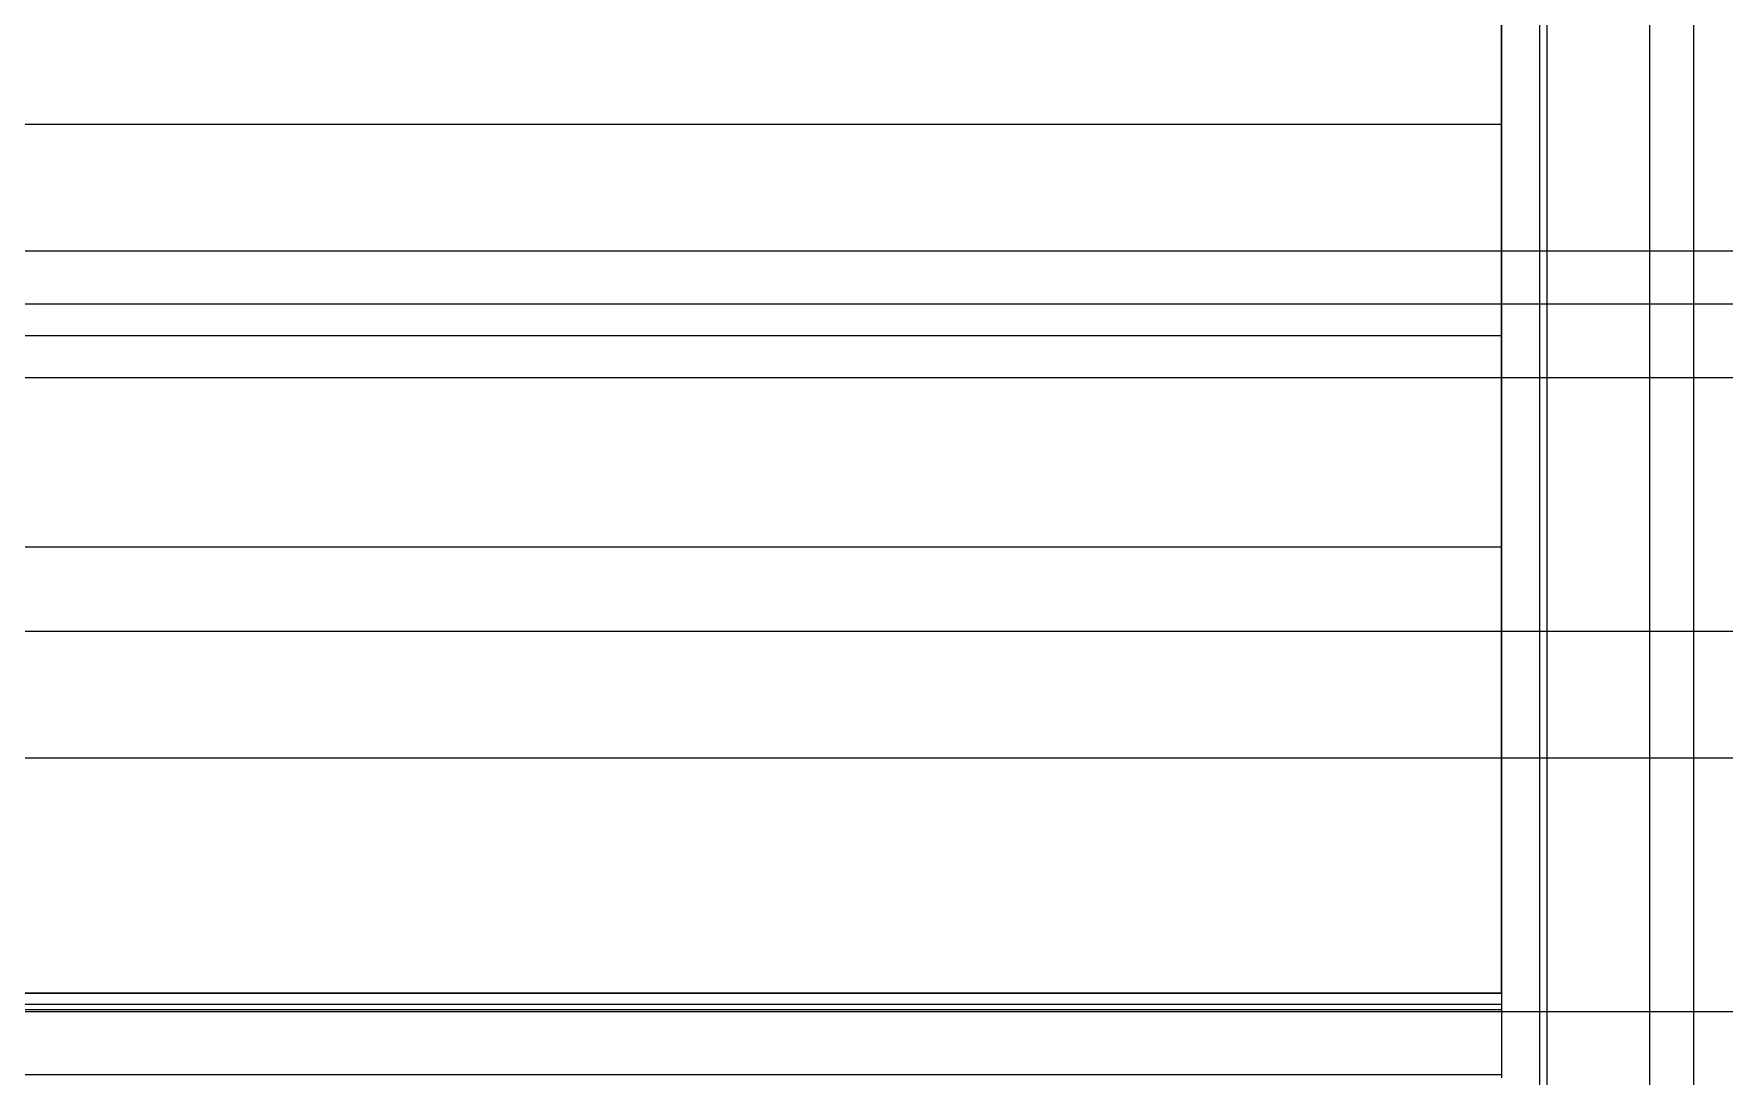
# Model space of a CAD drawing. Header units: inches. Extents: x 37.8 to 126.9, y 5.9 to 51.9.
# Drawn here: x 110.37 to 111.37, y 28.343 to 28.96 of the extents above; entities that cross this region are included whole.
import ezdxf

# ---------------------------------------------------------------- set-up
doc = ezdxf.new("R2010")
doc.units = ezdxf.units.IN
doc.header["$MEASUREMENT"] = 0
doc.layers.add('LAYER1', color=8, linetype='Continuous', lineweight=9)
doc.layers.add('TEXT.', color=7, linetype='Continuous')

msp = doc.modelspace()

# ---------------------------------------------------------------- hatches: boundary and pattern name
at = {"true_color": 0x9898cc}
h = msp.add_hatch(dxfattribs=at)
h.set_pattern_fill('ANSI31', color=253, angle=135)
h.set_pattern_definition([(180, (290.93332, 353.28142), (-1e-17, -0.125), [])])
h.paths.add_polyline_path([(111.23803, 29.14228), (109.95803, 29.14228), (109.95803, 28.44228), (111.23803, 28.44228)])
at = {"layer": 'LAYER1', "true_color": 0xc2b093}
h = msp.add_hatch(dxfattribs=at)
h.set_pattern_fill('ANSI32', color=253, scale=0.6, angle=135)
h.set_pattern_definition([(180, (290.93332, 359.28142), (-1e-17, -0.225), []), (180, (290.85832, 359.35642), (-1e-17, -0.225), [])])
h.paths.add_polyline_path([(106.05653, 37.34228), (106.05653, 37.54228), (106.05653, 37.59228), (106.05653, 37.99228), (106.05653, 38.04228), (106.05653, 38.44228), (106.05653, 38.49228), (106.05653, 38.84228), (107.05653, 38.84228), (107.05653, 38.49228), (107.05653, 38.44228), (107.05653, 38.04228), (107.05653, 37.99228), (107.05653, 37.59228), (107.05653, 37.54228), (107.05653, 37.34228)], flags=16)
h.paths.add_polyline_path([(107.99803, 37.34228), (107.99803, 37.54228), (107.99803, 37.59228), (107.99803, 37.99228), (107.99803, 38.04228), (107.99803, 38.44228), (107.99803, 38.49228), (107.99803, 38.84228), (108.99803, 38.84228), (108.99803, 38.49228), (108.99803, 38.44228), (108.99803, 38.04228), (108.99803, 37.99228), (108.99803, 37.59228), (108.99803, 37.54228), (108.99803, 37.34228)], flags=16)
h.paths.add_polyline_path([(116.59064, 26.14228), (116.59064, 26.94228), (117.19803, 26.94228), (117.19803, 26.14228)])
h.paths.add_polyline_path([(117.39803, 37.34228), (109.19803, 37.34228), (109.19803, 40.69228), (109.19803, 40.99228), (104.09803, 40.99228), (104.09803, 37.34228), (102.15807, 37.34228), (102.15807, 20.54228), (107.51799, 20.54228), (107.51799, 22.74228), (108.71799, 22.74228), (108.71799, 20.54228), (108.91799, 20.54228), (108.91799, 22.74228), (112.11799, 22.74228), (112.11799, 20.54228), (117.39803, 20.54228)])

# ---------------------------------------------------------------- linework, layer by layer
for p, q in [((111.23803, 28.39228), (111.23803, 29.94228)), ((111.23803, 28.39228), (111.23803, 29.94228)), ((111.26053, 28.99228), (111.26053, 28.59228)), ((111.26484, 28.99228), (111.26484, 28.59228)), ((111.32553, 28.99228), (111.32553, 28.59228)), ((111.35153, 28.99228), (111.35153, 28.59228)), ((111.26053, 28.59228), (111.26053, 28.54228)), ((111.26484, 28.59228), (111.26484, 28.54228)), ((111.32553, 28.59228), (111.32553, 28.54228)), ((111.35153, 28.59228), (111.35153, 28.54228)), ((111.26053, 28.54228), (111.26053, 28.14228)), ((111.26484, 28.54228), (111.26484, 28.14228)), ((111.32553, 28.54228), (111.32553, 28.14228)), ((111.35153, 28.54228), (111.35153, 28.14228)), ((109.95803, 28.39228), (111.23803, 28.39228)), ((111.23803, 28.39228), (111.23803, 28.38581)), ((109.95803, 28.38581), (111.23803, 28.38581)), ((109.95803, 28.38258), (111.23803, 28.38258)), ((111.23803, 28.38581), (111.23803, 28.38258)), ((111.23803, 28.38258), (111.23803, 28.34416)), ((109.95803, 28.34416), (111.23803, 28.34416)), ((111.23803, 28.34416), (111.23803, 28.34228))]:
    msp.add_line(p, q)
msp.add_lwpolyline([(109.95803, 29.14228), (111.23803, 29.14228), (111.23803, 28.39228), (109.95803, 28.39228)], close=True)
at = {"layer": 'TEXT.', "color": 8}
msp.add_line((116.3079, 28.79996), (101.05052, 28.79996), dxfattribs=at)

doc.saveas('drawing.dxf')
